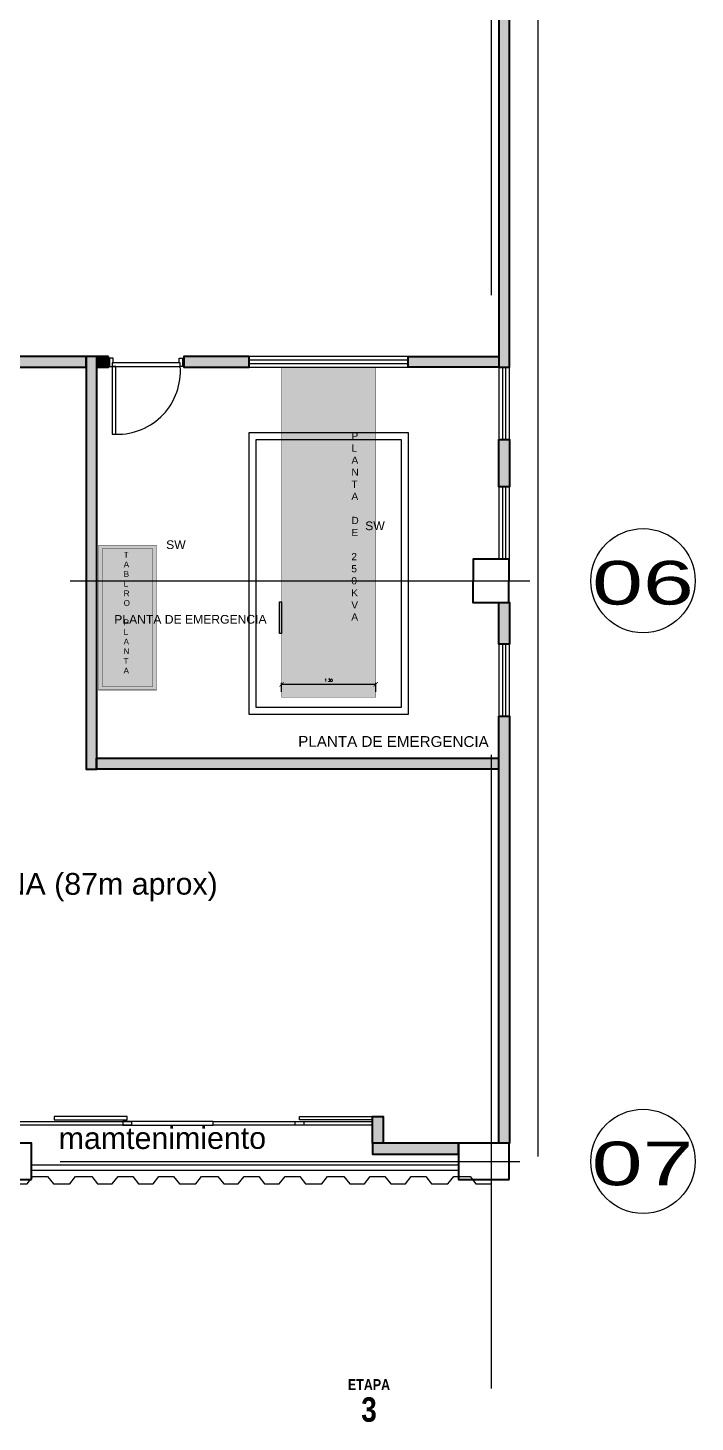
# Model space of a CAD drawing. Header units: millimetres. Extents: x -430 to 485, y 17 to 957.
# Drawn here: x 184.15 to 193.36, y 42.6 to 61.87 of the extents above; entities that cross this region are included whole.
import ezdxf

# ---------------------------------------------------------------- set-up
doc = ezdxf.new("R2010")
doc.units = ezdxf.units.MM
doc.linetypes.add('Center', pattern=[50.8, 31.75, -6.35, 6.35, -6.35])
doc.linetypes.add('DASHED2', pattern=[9.525, 6.35, -3.175])
doc.layers.get('Defpoints').update_dxf_attribs({"color": 8})
for name, color, linetype in [('1amobla', 2, 'Continuous'), ('A-columnas', 6, 'Continuous'), ('A-HATCH CONCRETO', 8, 'Continuous'), ('AMOBLAMIENTO', 8, 'Continuous'), ('EJE-ESTRUCTURA', 8, 'Center'), ('F-2', 8, 'Continuous'), ('GG_PISO 3', 8, 'Continuous'), ('JCA_HATCH 254', 252, 'Continuous'), ('JCA_TEXTO1', 8, 'Continuous'), ('JCA_TEXTO2', 8, 'Continuous'), ('MUEBLE', 8, 'Continuous'), ('PLANTAS DE EMERGENCIA', 1, 'Continuous'), ('PROYECCION', 8, 'DASHED2'), ('Textos-espacios', 8, 'Continuous')]:
    doc.layers.add(name, color=color, linetype=linetype)
for name, color, linetype, lineweight in [('COTA', 1, 'Continuous', 25), ('Muro', 9, 'Continuous', 40), ('Piso', 251, 'Continuous', 30), ('TEXTOS', 250, 'Continuous', 20), ('Vidrio', 8, 'Continuous', 30)]:
    doc.layers.add(name, color=color, linetype=linetype, lineweight=lineweight)
doc.layers.add('DIM-25', color=8, linetype='Continuous', plot=False)
doc.layers.add('Estructura', color=7, linetype='Continuous', lineweight=40, true_color=0x4f4f4f)
doc.styles.add('DIM', font='ROMANS.shx')
doc.styles.add('STANDAR NEGRITA', font='ARIALNB.TTF', dxfattribs={"height": 0.2})
doc.styles.get("Standard").update_dxf_attribs({"font": 'arial.ttf'})
doc.styles.add('style2', font='arial.ttf', dxfattribs={"width": 1.5})
doc.dimstyles.new('dim-75', dxfattribs={"dimscale": 75, "dimtxt": 0.0015, "dimasz": 0.0008, "dimexe": 0.0003, "dimexo": 0.001, "dimgap": 0.0005, "dimtad": 2, "dimzin": 4, "dimdsep": 46, "dimtxsty": 'DIM', "dimblk": 'ARCHTICK', "dimcen": 0.0025, "dimclrd": 1, "dimclre": 256, "dimclrt": 2, "dimadec": 0, "dimazin": 0, "dimtfac": 1, "dimtmove": 2, "dimatfit": 0, "dimldrblk": 'OPEN30', "dimfxl": 1, "dimtolj": 1, "dimtzin": 0, "dimarcsym": 0})

# ---------------------------------------------------------------- blocks, each defined once
blk = doc.blocks.new('estructura etapa 3')
at = {"layer": 'EJE-ESTRUCTURA'}
for p, q in [((-849.604, -6655.279), (-849.604, -6714.839)), ((-893.52, -6703.674), (-848.026, -6703.674)), ((-893.66, -6711.699), (-848.026, -6711.699))]:
    blk.add_line(p, q, dxfattribs=at)
at = {"layer": 'Estructura'}
for points in [[(-849.358, -6703.974), (-849.353, -6703.374), (-849.854, -6703.374), (-849.859, -6703.974)], [(-855.954, -6711.949), (-855.954, -6711.449), (-856.654, -6711.449), (-856.654, -6711.949)], [(-849.354, -6711.949), (-849.354, -6711.449), (-850.054, -6711.449), (-850.054, -6711.949)]]:
    blk.add_lwpolyline(points, close=True, dxfattribs=at)
at = {"layer": 'JCA_TEXTO1', "linetype": 'Continuous'}
for centre in [(-847.506, -6703.674), (-847.506, -6711.699)]:
    blk.add_circle(centre, 0.72, dxfattribs=at)
at = {"layer": 'JCA_TEXTO2', "style": 'style2', "width": 1.5}
for s, p in [('06', (-848.209, -6704.004)), ('07', (-848.215, -6712.029))]:
    blk.add_text(s, height=0.6031, rotation=0.0293, dxfattribs=at).set_placement(p)
blk = doc.blocks.new('_ArchTick')
at = {"color": 0, "linetype": 'ByBlock', "const_width": 0.15}
blk.add_lwpolyline([(-0.5, -0.5), (0.5, 0.5)], dxfattribs=at)
blk = doc.blocks.new('*D529')
at = {"layer": 'COTA', "color": 7, "linetype": 'Continuous', "lineweight": -2, "ltscale": 0.3, "transparency": 16777216}
for p, q in [((48.963, 10.411), (48.963, 10.536)), ((50.263, 10.514), (48.963, 10.514)), ((50.263, 10.411), (50.263, 10.536))]:
    blk.add_line(p, q, dxfattribs=at)
at = {"layer": 'Defpoints', "color": 0, "linetype": 'Continuous', "ltscale": 0.3, "transparency": 16777216}
for p in [(48.963, 10.514), (48.963, 10.336), (50.263, 10.336)]:
    blk.add_point(p, dxfattribs=at)
at = {"layer": 'COTA', "color": 7, "linetype": 'Continuous', "lineweight": -2, "ltscale": 0.3, "transparency": 16777216, "xscale": 0.06, "yscale": 0.06, "zscale": 0.06, "rotation": 180}
blk.add_blockref('_ArchTick', (48.963, 10.514), dxfattribs=at)
at = {"layer": 'COTA', "color": 7, "linetype": 'Continuous', "lineweight": -2, "ltscale": 0.3, "transparency": 16777216, "xscale": 0.06, "yscale": 0.06, "zscale": 0.06}
blk.add_blockref('_ArchTick', (50.263, 10.514), dxfattribs=at)
at = {"layer": 'COTA', "color": 7, "linetype": 'Continuous', "ltscale": 0.3, "transparency": 16777216, "insert": (49.613, 10.57), "char_height": 0.0375, "attachment_point": 5, "style": 'DIM'}
blk.add_mtext('\\A1;1.30', dxfattribs=at)
blk = doc.blocks.new('_Open30')
at = {"color": 0, "linetype": 'ByBlock', "lineweight": -2}
for p, q in [((-1, 0.27), (0, 0)), ((0, 0), (-1, -0.27)), ((0, 0), (-1, 0))]:
    blk.add_line(p, q, dxfattribs=at)
blk = doc.blocks.new('A$C972f9415')
at = {"layer": 'A-HATCH CONCRETO', "ltscale": 0.03}
h = blk.add_hatch(color=256, dxfattribs=at)
h.dxf.hatch_style = 1
h.paths.add_polyline_path([(50.218, 4.171), (50.218, 4.544), (50.368, 4.544), (50.368, 4.171)])
h.paths.add_polyline_path([(51.409, 4.171), (50.218, 4.171), (50.218, 4.021), (51.409, 4.021)])
at = {"layer": 'JCA_HATCH 254', "linetype": 'Continuous', "ltscale": 0.3, "true_color": 0x636466, "transparency": 33554687}
h = blk.add_hatch(color=251, dxfattribs=at)
h.dxf.hatch_style = 1
h.paths.add_polyline_path([(52.113, 57.896), (51.963, 57.896), (51.963, 14.896), (52.113, 14.896)])
h = blk.add_hatch(color=251, dxfattribs=at)
h.dxf.hatch_style = 1
h.paths.add_polyline_path([(46.263, 15.046), (30.674, 15.046), (30.674, 14.896), (46.263, 14.896)])
h = blk.add_hatch(color=251, dxfattribs=at)
h.dxf.hatch_style = 1
h.paths.add_polyline_path([(46.263, 15.046), (46.263, 9.342), (46.413, 9.342), (46.413, 15.046)])
h = blk.add_hatch(color=251, dxfattribs=at)
h.dxf.hatch_style = 1
h.paths.add_polyline_path([(46.573, 15.046), (46.413, 15.046), (46.413, 14.896), (46.573, 14.896)])
h = blk.add_hatch(color=251, dxfattribs=at)
h.dxf.hatch_style = 1
h.paths.add_polyline_path([(48.513, 15.046), (47.613, 15.046), (47.613, 14.896), (48.513, 14.896)])
h = blk.add_hatch(color=251, dxfattribs=at)
h.dxf.hatch_style = 1
h.paths.add_polyline_path([(50.713, 15.046), (51.963, 15.046), (51.963, 14.896), (50.713, 14.896)])
at = {"layer": 'JCA_HATCH 254', "linetype": 'Continuous', "ltscale": 0.3, "true_color": 0x139b48, "transparency": 33554687}
h = blk.add_hatch(color=114, dxfattribs=at)
h.dxf.hatch_style = 1
h.paths.add_polyline_path([(48.963, 14.896), (50.263, 14.896), (50.263, 10.336), (48.963, 10.336)])
at = {"layer": 'JCA_HATCH 254', "linetype": 'Continuous', "ltscale": 0.3, "true_color": 0x636466, "transparency": 33554687}
h = blk.add_hatch(color=251, dxfattribs=at)
h.dxf.hatch_style = 1
h.paths.add_polyline_path([(51.963, 13.897), (52.113, 13.897), (52.113, 13.245), (51.963, 13.245)])
at = {"layer": 'JCA_HATCH 254', "linetype": 'Continuous', "ltscale": 0.3, "true_color": 0xfecc66, "transparency": 33554687}
h = blk.add_hatch(color=31, dxfattribs=at)
h.dxf.hatch_style = 1
h.paths.add_polyline_path([(47.233, 10.436), (47.233, 12.436), (46.433, 12.436), (46.433, 10.436)])
h = blk.add_hatch(color=31, dxfattribs=at)
h.dxf.hatch_style = 1
h.paths.add_polyline_path([(46.433, 12.436), (46.433, 10.436), (47.233, 10.436), (47.233, 12.436)])
h = blk.add_hatch(color=31, dxfattribs=at)
h.dxf.hatch_style = 1
h.paths.add_polyline_path([(46.433, 12.436), (46.433, 10.436), (47.233, 10.436), (47.233, 12.436)])
h = blk.add_hatch(color=31, dxfattribs=at)
h.dxf.hatch_style = 1
h.paths.add_polyline_path([(46.433, 12.436), (46.433, 10.436), (47.233, 10.436), (47.233, 12.436)])
h = blk.add_hatch(color=31, dxfattribs=at)
h.dxf.hatch_style = 1
h.paths.add_polyline_path([(46.433, 10.436), (47.233, 10.436), (47.233, 12.436), (46.433, 12.436)])
h = blk.add_hatch(color=31, dxfattribs=at)
h.dxf.hatch_style = 1
h.paths.add_polyline_path([(46.433, 10.436), (46.433, 12.436), (47.233, 12.436), (47.233, 10.436)])
at = {"layer": 'JCA_HATCH 254', "linetype": 'Continuous', "ltscale": 0.3, "transparency": 33554687}
h = blk.add_hatch(color=4, dxfattribs=at)
h.dxf.hatch_style = 1
h.paths.add_polyline_path([(48.933, 11.216), (48.933, 11.656), (48.963, 11.656), (48.963, 11.216)])
at = {"layer": 'JCA_HATCH 254', "linetype": 'Continuous', "ltscale": 0.3, "true_color": 0x636466, "transparency": 33554687}
h = blk.add_hatch(color=251, dxfattribs=at)
h.dxf.hatch_style = 1
h.paths.add_polyline_path([(51.963, 11.646), (52.113, 11.646), (52.113, 11.07), (51.963, 11.07)])
h = blk.add_hatch(color=251, dxfattribs=at)
h.dxf.hatch_style = 1
h.paths.add_polyline_path([(51.963, 10.072), (52.113, 10.072), (52.113, 4.171), (51.963, 4.171)])
h = blk.add_hatch(color=251, dxfattribs=at)
h.dxf.hatch_style = 1
h.paths.add_polyline_path([(46.407, 9.492), (51.958, 9.492), (51.958, 9.342), (46.407, 9.342)])
at = {"layer": '1amobla', "color": 7, "linetype": 'Continuous', "ltscale": 0.3, "true_color": 0xffffff}
blk.add_line((47.613, 15.033), (47.613, 15.046), dxfattribs=at)
at = {"layer": '1amobla', "color": 18, "linetype": 'Continuous', "lineweight": 60, "ltscale": 0.3, "true_color": 0x000000, "const_width": 0.005}
for points in [[(48.963, 14.896), (50.263, 14.896), (50.263, 10.336), (48.963, 10.336), (48.963, 14.896)], [(46.433, 10.436), (46.433, 12.436), (47.233, 12.436), (47.233, 10.436), (46.433, 10.436)], [(46.483, 10.486), (46.483, 12.386), (47.183, 12.386), (47.183, 10.486), (46.483, 10.486)]]:
    blk.add_lwpolyline(points, dxfattribs=at)
at = {"layer": '1amobla', "color": 7, "linetype": 'Continuous', "ltscale": 0.3, "true_color": 0xffffff}
blk.add_lwpolyline([(48.933, 11.216), (48.933, 11.656), (48.963, 11.656), (48.963, 11.216), (48.933, 11.216)], dxfattribs=at)
at = {"layer": 'A-columnas', "color": 40, "true_color": 0xf8d731}
blk.add_line((47.613, 14.896), (47.613, 15.046), dxfattribs=at)
at = {"layer": 'AMOBLAMIENTO', "color": 1, "linetype": 'Continuous', "ltscale": 0.3}
blk.add_line((51.959, 6.071), (51.959, 6.071), dxfattribs=at)
at = {"layer": 'DIM-25'}
blk.add_arc((46.693, 14.842), 0.872, 268.8203, 4.36, dxfattribs=at)
at = {"layer": 'F-2'}
for points in [[(46.573, 14.921), (46.586, 14.921), (46.586, 15.008), (46.573, 15.008)], [(46.624, 14.959), (46.637, 14.959), (46.637, 15.021), (46.586, 15.021), (46.586, 14.908), (46.624, 14.908)], [(47.562, 14.959), (47.55, 14.959), (47.55, 15.021), (47.601, 15.021), (47.601, 14.908), (47.562, 14.908)], [(47.613, 14.921), (47.601, 14.921), (47.601, 15.008), (47.613, 15.008)]]:
    blk.add_lwpolyline(points, dxfattribs=at)
for points in [[(46.624, 14.959), (46.624, 14.908), (47.562, 14.908), (47.562, 14.959)], [(46.675, 14.908), (46.624, 14.908), (46.624, 13.97), (46.675, 13.97)]]:
    blk.add_lwpolyline(points, close=True, dxfattribs=at)
at = {"layer": 'MUEBLE'}
for points in [[(44.882, 3.611), (44.962, 3.711), (45.165, 3.711), (45.245, 3.611), (45.448, 3.611), (45.528, 3.711), (45.73, 3.711), (45.81, 3.611), (46.036, 3.611), (46.116, 3.711), (46.341, 3.711), (46.421, 3.611), (46.624, 3.611)], [(46.624, 3.611), (46.704, 3.711), (46.907, 3.711), (46.987, 3.611), (47.189, 3.611), (47.269, 3.711), (47.472, 3.711), (47.552, 3.611), (47.777, 3.611), (47.857, 3.711), (48.083, 3.711), (48.163, 3.611), (48.365, 3.611)], [(48.365, 3.611), (48.445, 3.711), (48.648, 3.711), (48.728, 3.611), (48.931, 3.611), (49.011, 3.711), (49.214, 3.711), (49.294, 3.611), (49.519, 3.611), (49.599, 3.711), (49.824, 3.711), (49.904, 3.611), (50.107, 3.611)], [(50.107, 3.611), (50.187, 3.711), (50.39, 3.711), (50.47, 3.611), (50.673, 3.611), (50.753, 3.711), (50.955, 3.711), (51.035, 3.611), (51.261, 3.611), (51.341, 3.711), (51.566, 3.711), (51.646, 3.611), (51.849, 3.611)]]:
    blk.add_lwpolyline(points, dxfattribs=at)
at = {"layer": 'Muro'}
for points in [[(52.113, 57.896), (51.963, 57.896), (51.963, 14.896), (52.113, 14.896)], [(46.263, 15.046), (30.674, 15.046), (30.674, 14.896), (46.263, 14.896)], [(46.263, 15.046), (46.263, 9.342), (46.413, 9.342), (46.413, 15.046)], [(46.573, 15.046), (46.413, 15.046), (46.413, 14.896), (46.573, 14.896)], [(48.513, 15.046), (47.613, 15.046), (47.613, 14.896), (48.513, 14.896)], [(50.713, 15.046), (51.963, 15.046), (51.963, 14.896), (50.713, 14.896)], [(51.963, 13.897), (52.113, 13.897), (52.113, 13.245), (51.963, 13.245)], [(51.963, 11.646), (52.113, 11.646), (52.113, 11.07), (51.963, 11.07)], [(51.963, 10.072), (52.113, 10.072), (52.113, 4.171), (51.963, 4.171)], [(46.407, 9.492), (51.958, 9.492), (51.958, 9.342), (46.407, 9.342)], [(50.218, 4.171), (50.218, 4.544), (50.368, 4.544), (50.368, 4.171)], [(51.409, 4.171), (50.218, 4.171), (50.218, 4.021), (51.409, 4.021)]]:
    blk.add_lwpolyline(points, close=True, dxfattribs=at)
at = {"layer": 'Piso'}
blk.add_line((52.509, 3.988), (52.509, 22.308, -41.255), dxfattribs=at)
at = {"layer": 'PLANTAS DE EMERGENCIA', "color": 18, "true_color": 0x000000}
for points in [[(50.713, 13.996), (50.713, 10.096), (48.513, 10.096), (48.513, 13.996), (50.713, 13.996)], [(50.613, 13.896), (50.613, 10.196), (48.613, 10.196), (48.613, 13.896), (50.613, 13.896)]]:
    blk.add_lwpolyline(points, dxfattribs=at)
at = {"layer": 'PROYECCION', "ltscale": 3}
for points in [[(46.769, 4.472), (46.769, 4.422), (48.02, 4.422), (48.02, 4.472)], [(49.272, 4.472), (49.272, 4.422), (48.02, 4.422), (48.02, 4.472)]]:
    blk.add_lwpolyline(points, close=True, dxfattribs=at)
at = {"layer": 'PROYECCION'}
blk.add_lwpolyline([(51.409, 3.795), (45.509, 3.795), (45.509, 3.875), (51.409, 3.875)], close=True, dxfattribs=at)
at = {"layer": 'Vidrio', "color": 18, "true_color": 0x000000}
for points in [[(48.513, 15.046), (48.513, 14.896), (50.713, 14.896), (50.713, 15.046)], [(48.513, 14.996), (48.513, 14.946), (50.713, 14.946), (50.713, 14.996)], [(52.113, 14.896), (51.963, 14.896), (51.963, 13.897), (52.113, 13.897)], [(52.063, 14.896), (52.013, 14.896), (52.013, 13.897), (52.063, 13.897)], [(52.113, 13.245), (51.963, 13.245), (51.963, 12.246), (52.113, 12.246)], [(52.063, 13.245), (52.013, 13.245), (52.013, 12.246), (52.063, 12.246)], [(52.113, 11.07), (51.963, 11.07), (51.963, 10.072), (52.113, 10.072)], [(52.063, 11.07), (52.013, 11.07), (52.013, 10.072), (52.063, 10.072)]]:
    blk.add_lwpolyline(points, close=True, dxfattribs=at)
at = {"layer": 'Vidrio'}
for points in [[(46.891, 4.472), (46.891, 4.422), (44.337, 4.422), (44.337, 4.472)], [(45.823, 4.544), (45.823, 4.494), (46.832, 4.494), (46.832, 4.544)], [(50.218, 4.472), (50.218, 4.422), (49.15, 4.422), (49.15, 4.472)], [(50.218, 4.544), (50.218, 4.494), (49.209, 4.494), (49.209, 4.544)]]:
    blk.add_lwpolyline(points, close=True, dxfattribs=at)
at = {"layer": 'Muro'}
blk.add_blockref('estructura etapa 3', (901.462, 6715.62), dxfattribs=at)
at = {"layer": 'TEXTOS', "color": 18, "true_color": 0x000000, "attachment_point": 1, "rotation": 359.9331}
for s, insert, char_height in [('P\\PL\\PA\\PN\\PT\\PA\\P\\PD\\PE\\P\\P2\\P5\\P0\\PK\\PV\\PA', (49.929, 13.996), 0.1), ('T\\PA\\PB\\PL\\PR\\PO\\P\\PP\\PL\\PA\\PN\\PT\\PA', (46.782, 12.345), 0.08)]:
    blk.add_mtext(s, dxfattribs=dict(at, insert=insert, char_height=char_height))
at = {"layer": 'Textos-espacios'}
blk.add_text('PLANTA DE EMERGENCIA', height=0.15, rotation=359.9331, dxfattribs=at).set_placement((49.193, 9.651))
at = {"layer": 'COTA', "color": 7, "linetype": 'Continuous', "ltscale": 0.3, "true_color": 0xffffff}
dim = blk.add_linear_dim(base=(48.963, 10.514), p1=(50.263, 10.336), p2=(48.963, 10.336), dimstyle='dim-75', override={"dimtxt": 0.0005, "dimclrd": 7, "dimclre": 7, "dimclrt": 7}, dxfattribs=at)
dim.commit()
dim.dimension.update_dxf_attribs({"geometry": '*D529', "text_midpoint": (49.613, 10.57)})

msp = doc.modelspace()

# ---------------------------------------------------------------- block references
msp.add_blockref('A$C972f9415', (138.687, 42.286))

# ---------------------------------------------------------------- texts
at = {"layer": 'GG_PISO 3'}
for s, rotation, p in [('SW', 359.9331, (188.805, 54.931)), ('SW', 359.9331, (186.055, 54.67)), ('PLANTA DE EMERGENCIA', 0.0669, (185.338, 53.637))]:
    msp.add_text(s, height=0.12, rotation=rotation, dxfattribs=at).set_placement(p)
at = {"layer": 'GG_PISO 3', "insert": (187.692, 43.198), "char_height": 0.15, "attachment_point": 1, "rotation": 0, "style": 'STANDAR NEGRITA'}
msp.add_mtext_dynamic_manual_height_columns('\\pxqc;ETAPA\\P{\\H2.255x;3}', width=2.33132, gutter_width=10, heights=[0], dxfattribs=at)
at = {"layer": 'TEXTOS'}
for s, p in [('OFICINA (87m aprox)', (182.693, 49.89)), ('circulacion de            mamtenimiento', (180.612, 46.373))]:
    msp.add_text(s, height=0.3, rotation=0.0669, dxfattribs=at).set_placement(p)

doc.saveas('drawing.dxf')
